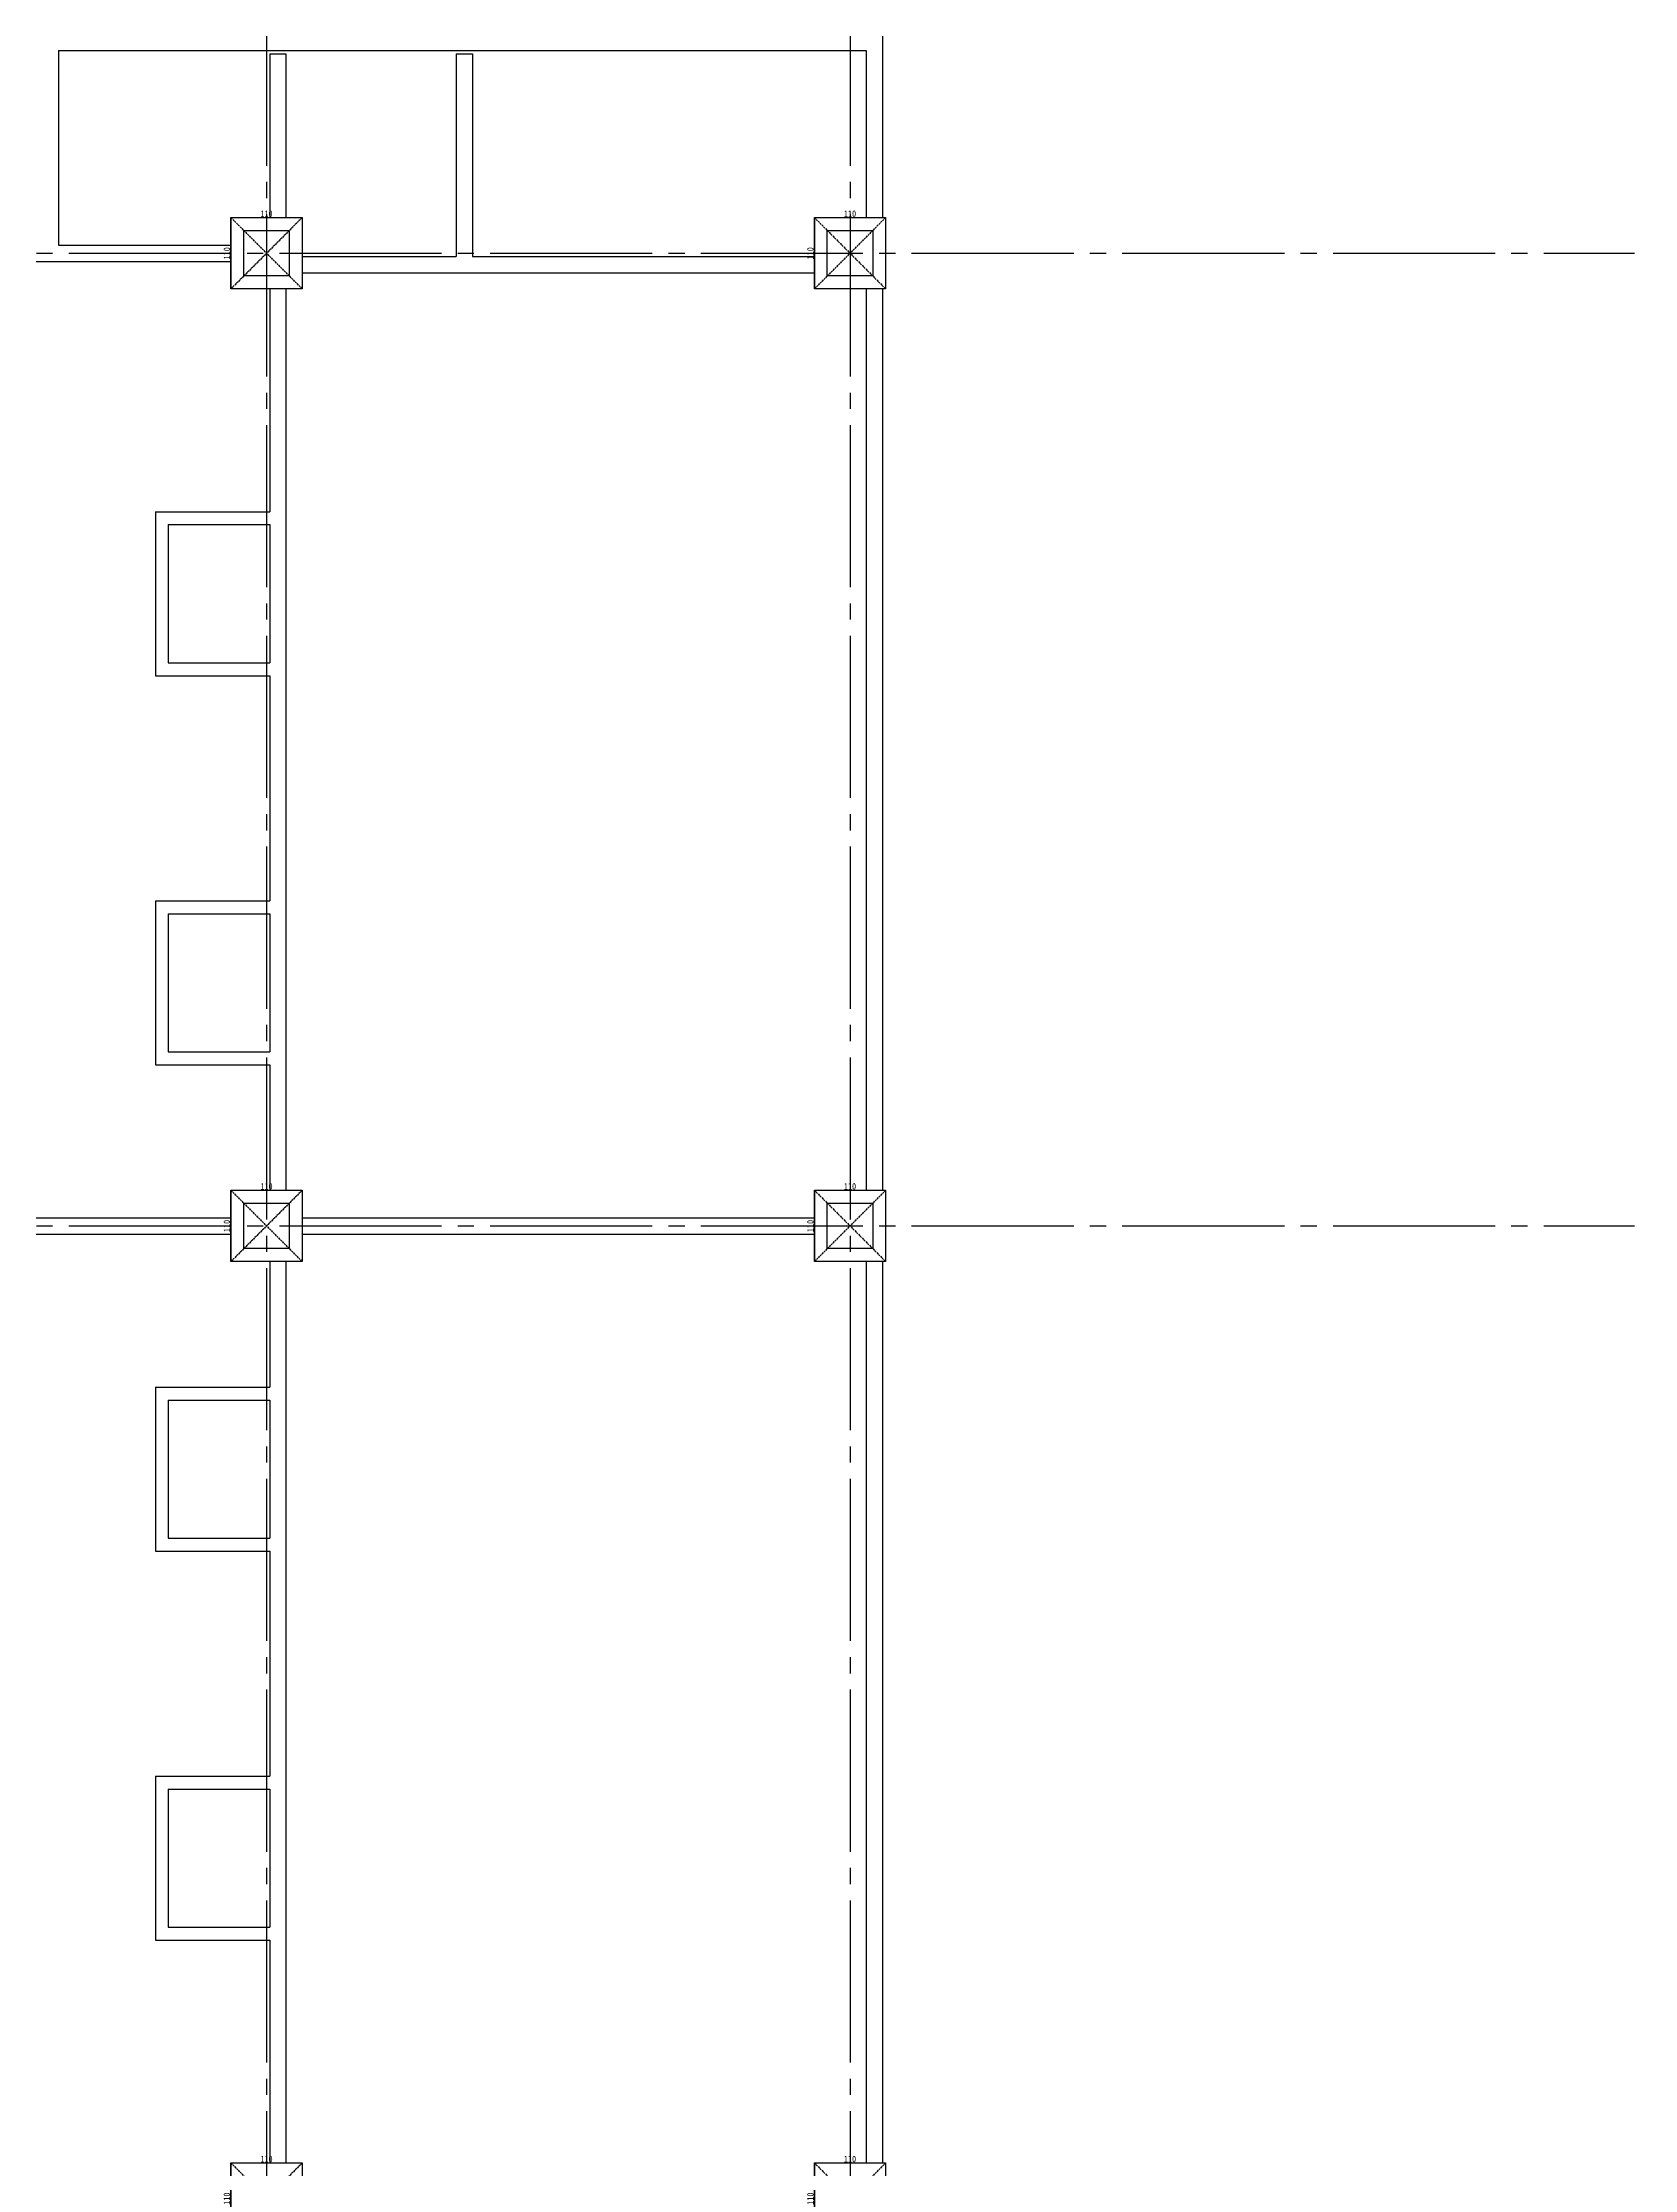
# Model space of a CAD drawing. Header units: millimetres. Extents: x -960 to 39633, y -720 to 12125.
# Drawn here: x 24914 to 27370, y 3045 to 6325 of the extents above; entities that cross this region are included whole.
import ezdxf

# ---------------------------------------------------------------- set-up
doc = ezdxf.new("R2010")
doc.units = ezdxf.units.MM
doc.header["$LTSCALE"] = 100
doc.linetypes.add('X-S-FAB-L05$0$COL-CEN-LIN', pattern=[3.25, 2.5, -0.25, 0.25, -0.25])
doc.linetypes.add('X-S-FAB-L05$0$HIDDEN', pattern=[0.4, 0.3, -0.1])
for name, color, linetype in [('0-xref', 7, 'Continuous'), ('X-S-FAB-L05$0$BEAM', 8, 'Continuous'), ('X-S-FAB-L05$0$BLOCK', 8, 'Continuous'), ('X-S-FAB-L05$0$CCL', 8, 'X-S-FAB-L05$0$COL-CEN-LIN'), ('X-S-FAB-L05$0$COL', 8, 'Continuous'), ('X-S-FAB-L05$0$COL-S', 8, 'Continuous'), ('X-S-FAB-L05$0$WALL-RC', 8, 'Continuous')]:
    doc.layers.add(name, color=color, linetype=linetype)
doc.styles.add('X-S-FAB-L05$0$DIM', font='', dxfattribs={"width": 0.8})
doc.styles.get('X-S-FAB-L05$0$DIM').set_extended_font_data('MingLiU')
doc.dimstyles.new('X-S-FAB-L05$0$JJP_005_defpoint', dxfattribs={"dimtxt": 20, "dimasz": 0.5, "dimexe": 0.5, "dimexo": 0.5, "dimgap": 0.5, "dimtad": 1, "dimdsep": 46, "dimtxsty": 'X-S-FAB-L05$0$DIM', "dimblk": 'X-S-FAB-L05$0$_None', "dimcen": 10, "dimclrd": 256, "dimclre": 256, "dimclrt": 256, "dimadec": 0, "dimazin": 0, "dimtfac": 1, "dimtix": 1, "dimtmove": 2, "dimatfit": 3, "dimldrblk": 'X-S-FAB-L05$0$_None', "dimfxl": 0.5, "dimtolj": 1, "dimtzin": 0, "dimarcsym": 0})

# ---------------------------------------------------------------- blocks, each defined once
blk = doc.blocks.new('*D173')
at = {"layer": 'DefPoints', "lineweight": -2, "transparency": 16777216}
blk.add_line((0, 0), (110, 0), dxfattribs=at)
at = {"layer": 'DefPoints', "color": 0, "transparency": 16777216}
for p in [(0, 0), (110, 0), (110, 0)]:
    blk.add_point(p, dxfattribs=at)
at = {"layer": 'DefPoints', "transparency": 16777216, "insert": (55, 6.1), "char_height": 10, "attachment_point": 5, "style": 'X-S-FAB-L05$0$DIM'}
blk.add_mtext('\\A1;110', dxfattribs=at)
blk = doc.blocks.new('X-S-FAB-L05$0$_None')
blk = doc.blocks.new('*D174')
at = {"layer": 'DefPoints', "lineweight": -2, "transparency": 16777216}
blk.add_line((0, 0), (0, -110), dxfattribs=at)
at = {"layer": 'DefPoints', "color": 0, "transparency": 16777216}
for p in [(0, 0), (0, -110), (0, -110)]:
    blk.add_point(p, dxfattribs=at)
at = {"layer": 'DefPoints', "transparency": 16777216, "insert": (-6.1, -55), "char_height": 10, "attachment_point": 5, "rotation": 90, "style": 'X-S-FAB-L05$0$DIM'}
blk.add_mtext('\\A1;110', dxfattribs=at)
blk = doc.blocks.new('*U58')
at = {"layer": 'DefPoints', "linetype": 'X-S-FAB-L05$0$HIDDEN', "ltscale": 0.1}
for p, q in [((110, 0), (0, -110)), ((0, 0), (110, -110))]:
    blk.add_line(p, q, dxfattribs=at)
at = {"layer": 'X-S-FAB-L05$0$COL', "ltscale": 0.1}
blk.add_lwpolyline([(0, 0), (110, 0), (110, -110), (0, -110)], close=True, dxfattribs=at)
at = {"layer": 'DefPoints'}
dim = blk.add_linear_dim(base=(0, -110), p1=(0, 0), p2=(0, -110), angle=90, dimstyle='X-S-FAB-L05$0$JJP_005_defpoint', override={"dimtxt": 10}, dxfattribs=at)
dim.commit()
dim.dimension.update_dxf_attribs({"geometry": '*D174', "text_midpoint": (-6.067, -55)})
dim = blk.add_linear_dim(base=(110, 0), p1=(0, 0), p2=(110, 0), dimstyle='X-S-FAB-L05$0$JJP_005_defpoint', override={"dimtxt": 10}, dxfattribs=at)
dim.commit()
dim.dimension.update_dxf_attribs({"geometry": '*D173', "text_midpoint": (55, 6.067)})
blk = doc.blocks.new('X-S-FAB-L05$0$FAB2-L05')
at = {"layer": 'X-S-FAB-L05$0$CCL'}
for p, q in [((-900, 11005), (-900, 0)), ((0, 11005), (0, 0)), ((-26880, 6720), (1210, 6720)), ((-26880, 5220), (1210, 5220))]:
    blk.add_line(p, q, dxfattribs=at)
at = {"layer": 'X-S-FAB-L05$0$COL-S'}
for points in [[(-935, 6755), (-865, 6755), (-865, 6685), (-935, 6685)], [(-35, 6755), (35, 6755), (35, 6685), (-35, 6685)], [(-935, 5255), (-865, 5255), (-865, 5185), (-935, 5185)], [(-35, 5255), (35, 5255), (35, 5185), (-35, 5185)]]:
    blk.add_lwpolyline(points, close=True, dxfattribs=at)
at = {"layer": 'X-S-FAB-L05$0$BEAM'}
for p in [(-955, 6775), (-55, 6775), (-955, 5275), (-55, 5275), (-955, 3775), (-55, 3775)]:
    blk.add_blockref('*U58', p, dxfattribs=at)
blk = doc.blocks.new('X-S-FAB-L05')
at = {"layer": 'X-S-FAB-L05$0$COL-S'}
for points in [[(25225, 6035), (25295, 6035), (25295, 5965), (25225, 5965)], [(26125, 6035), (26195, 6035), (26195, 5965), (26125, 5965)], [(25225, 4535), (25295, 4535), (25295, 4465), (25225, 4465)], [(26125, 4535), (26195, 4535), (26195, 4465), (26125, 4465)]]:
    blk.add_lwpolyline(points, close=True, dxfattribs=at)
at = {"layer": 'X-S-FAB-L05$0$WALL-RC'}
for p, q in [((26210, 7165), (26210, 6055)), ((24939, 6312.5), (26185, 6312.5)), ((24939, 6312.5), (24939, 6012.5)), ((25265, 6307.5), (25290, 6307.5)), ((25265, 6307.5), (25265, 6055)), ((25290, 6307.5), (25290, 6055)), ((25552.5, 6307.5), (25577.5, 6307.5)), ((25552.5, 6307.5), (25552.5, 5995)), ((25577.5, 6307.5), (25577.5, 5995)), ((26185, 6312.5), (26185, 6055)), ((24939, 6012.5), (25205, 6012.5)), ((24415, 5987.5), (25205, 5987.5)), ((25315, 5995), (25552.5, 5995)), ((25315, 5970), (26105, 5970)), ((25577.5, 5995), (26105, 5995)), ((25265, 5945), (25265, 5601.5)), ((25290, 5945), (25290, 4555)), ((26185, 5945), (26185, 4555)), ((26210, 5945), (26210, 4555)), ((25088.5, 5601.5), (25265, 5601.5)), ((25088.5, 5601.5), (25088.5, 5348.5)), ((25108.5, 5581.5), (25265, 5581.5)), ((25108.5, 5581.5), (25108.5, 5368.5)), ((25265, 5581.5), (25265, 5368.5)), ((25088.5, 5348.5), (25265, 5348.5)), ((25108.5, 5368.5), (25265, 5368.5)), ((25265, 5348.5), (25265, 5001.5)), ((25088.5, 5001.5), (25265, 5001.5)), ((25088.5, 5001.5), (25088.5, 4748.5)), ((25108.5, 4981.5), (25265, 4981.5)), ((25108.5, 4981.5), (25108.5, 4768.5)), ((25265, 4981.5), (25265, 4768.5)), ((25108.5, 4768.5), (25265, 4768.5)), ((25088.5, 4748.5), (25265, 4748.5)), ((25265, 4748.5), (25265, 4555)), ((24415, 4512.5), (25205, 4512.5)), ((25315, 4512.5), (26105, 4512.5)), ((24415, 4487.5), (25205, 4487.5)), ((25315, 4487.5), (26105, 4487.5)), ((25265, 4445), (25265, 4251.5)), ((25290, 4445), (25290, 3055)), ((26185, 4445), (26185, 3055)), ((26210, 4445), (26210, 3055)), ((25088.5, 4251.5), (25265, 4251.5)), ((25088.5, 4251.5), (25088.5, 3998.5)), ((25108.5, 4231.5), (25265, 4231.5)), ((25108.5, 4231.5), (25108.5, 4018.5)), ((25265, 4231.5), (25265, 4018.5)), ((25108.5, 4018.5), (25265, 4018.5)), ((25088.5, 3998.5), (25265, 3998.5)), ((25265, 3998.5), (25265, 3651.5)), ((25088.5, 3651.5), (25265, 3651.5)), ((25088.5, 3651.5), (25088.5, 3398.5)), ((25108.5, 3631.5), (25265, 3631.5)), ((25108.5, 3631.5), (25108.5, 3418.5)), ((25265, 3631.5), (25265, 3418.5)), ((25108.5, 3418.5), (25265, 3418.5)), ((25088.5, 3398.5), (25265, 3398.5)), ((25265, 3398.5), (25265, 3055))]:
    blk.add_line(p, q, dxfattribs=at)
at = {"layer": 'X-S-FAB-L05$0$BEAM'}
for p in [(25205, 6055), (26105, 6055), (25205, 4555), (26105, 4555), (25205, 3055), (26105, 3055)]:
    blk.add_blockref('*U58', p, dxfattribs=at)
at = {"layer": 'X-S-FAB-L05$0$BLOCK'}
blk.add_blockref('X-S-FAB-L05$0$FAB2-L05', (26160, -720), dxfattribs=at)

msp = doc.modelspace()

# ---------------------------------------------------------------- block references
at = {"layer": '0-xref'}
msp.add_blockref('X-S-FAB-L05', (0, 0), dxfattribs=at)

doc.saveas('drawing.dxf')
